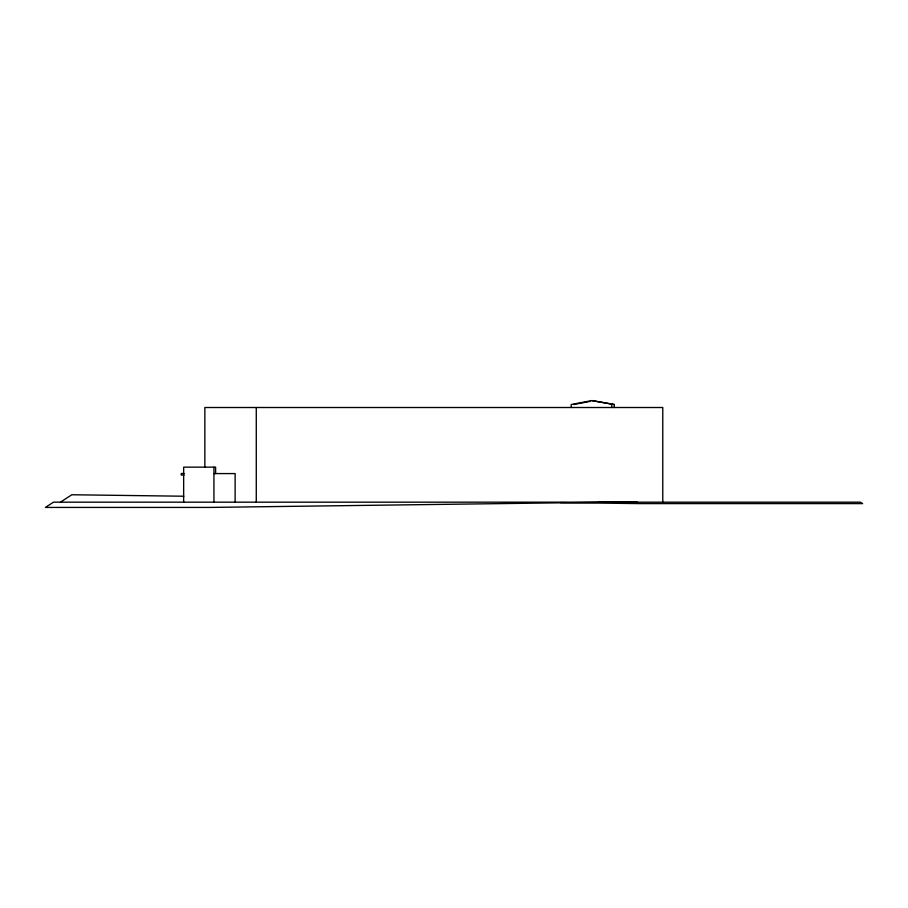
<?xml version="1.0" encoding="UTF-8"?>
<svg xmlns="http://www.w3.org/2000/svg" width="908" height="908" viewBox="0 0 908 908"><rect width="100%" height="100%" fill="white"/><g stroke="black" fill="none" stroke-linecap="round" stroke-linejoin="round"><path stroke-width="1.36" d="M60.427 502.169L71.823 494.758L183.813 496.222M614.251 407.51L614.251 404.525L591.903 400.576L571.2 404.525L571.2 407.51M573.663 404.525L590.223 401.359M611.016 502.169L209.532 507.424L45.4 507.424L53.481 502.169L860.375 502.169L862.6 503.611L639.663 503.611L560.384 502.578M591.903 400.576L614.251 404.525M184.063 473.488L181.237 473.488L181.237 475.043L184.063 475.043M214.186 473.579L235.127 473.579L235.127 502.169M599.155 501.67L637.427 502.169M662.772 502.169L662.772 407.51L204.856 407.51L204.856 467.143M611.788 404.525L611.788 407.51M256.272 407.51L256.272 502.169M215.616 473.579L215.616 467.143L183.654 467.143L183.654 502.169M213.936 467.143L213.936 502.169"/></g></svg>
